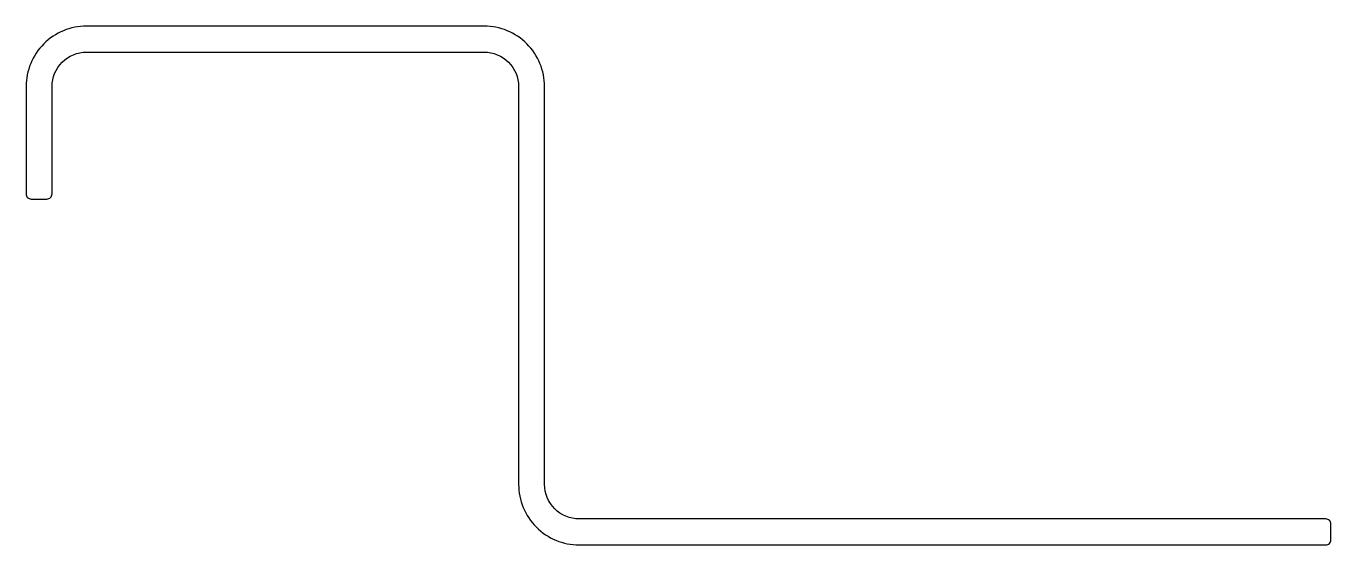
# Model space of a CAD drawing. Extents: x 118 to 193.5, y 204 to 234.
import ezdxf

# ---------------------------------------------------------------- set-up
doc = ezdxf.new("R2010")
doc.units = 0
doc.header["$LTSCALE"] = 15
doc.layers.add('KALIN_CIZGI', color=7, linetype='CONTINUOUS')

msp = doc.modelspace()

# ---------------------------------------------------------------- linework, layer by layer
at = {"layer": 'KALIN_CIZGI', "ltscale": 0.2}
msp.add_lwpolyline([(118.016, 230.48), (118.016, 224.28, 0.414214), (118.316, 223.98), (119.216, 223.98, 0.414214), (119.516, 224.28), (119.516, 230.48, -0.414214), (121.516, 232.48), (144.516, 232.48, -0.414214), (146.516, 230.48), (146.516, 207.48, 0.414214), (150.016, 203.98), (193.216, 203.98, 0.414214), (193.516, 204.28), (193.516, 205.18, 0.414214), (193.216, 205.48), (150.016, 205.48, -0.414214), (148.016, 207.48), (148.016, 230.48, 0.414214), (144.516, 233.98), (121.516, 233.98, 0.414214)], format="xyb", close=True, dxfattribs=at)

doc.saveas('drawing.dxf')
